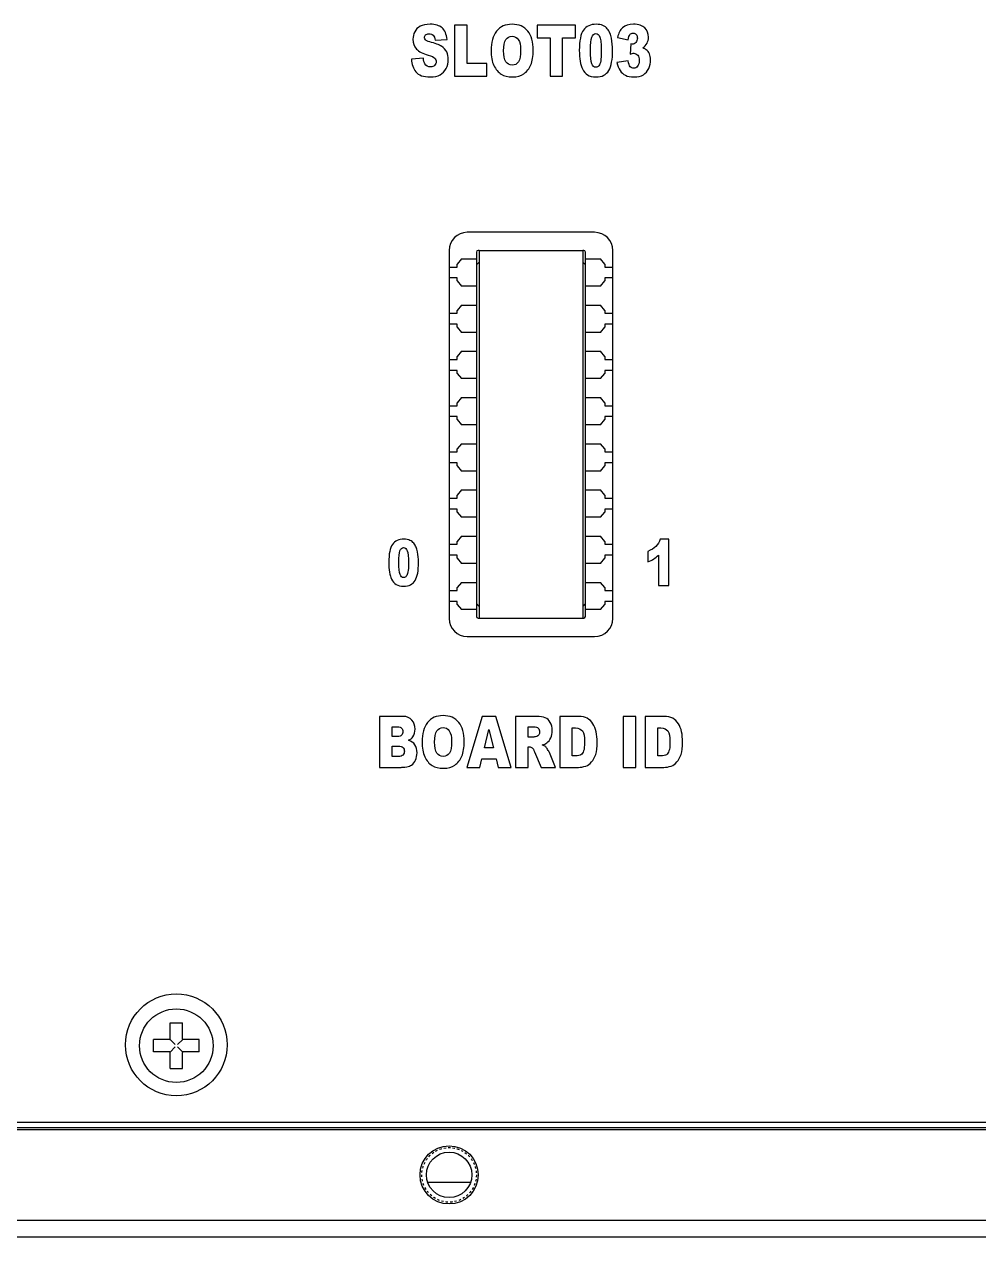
# Model space of a CAD drawing. Header units: inches. Extents: x 2 to 338, y 4 to 134.
# Drawn here: x 62.7 to 115.2, y 3.6 to 70.3 of the extents above; entities that cross this region are included whole.
import ezdxf

# ---------------------------------------------------------------- set-up
doc = ezdxf.new("R2010")
doc.units = ezdxf.units.IN
doc.header["$LTSCALE"] = 1.21
doc.header["$MEASUREMENT"] = 0
doc.linetypes.add('HIDDEN', pattern=[0.2, 0.1, -0.1])
for name, color, linetype in [('BSEJ72A_4_001_DXF_HIDDEN_LINE', 7, 'CONTINUOUS'), ('BSEJ72A_4_00DXF_CONTINUOUS_LINE', 7, 'CONTINUOUS'), ('GBT819_2-M2_DXF_CONTINUOUS_LINE', 7, 'CONTINUOUS'), ('NONE-67138_DXF_CONTINUOUS_LINE', 7, 'CONTINUOUS'), ('NONE-72470_DXF_CONTINUOUS_LINE', 7, 'CONTINUOUS'), ('NONE-88662_DXF_CONTINUOUS_LINE', 7, 'CONTINUOUS')]:
    doc.layers.add(name, color=color, linetype=linetype)

msp = doc.modelspace()

# ---------------------------------------------------------------- linework, layer by layer
at = {"layer": 'BSEJ72A_4_001_DXF_HIDDEN_LINE', "color": 8, "linetype": 'HIDDEN'}
msp.add_circle((86.054, 7.033), 1.5, dxfattribs=at)
at = {"layer": 'BSEJ72A_4_00DXF_CONTINUOUS_LINE', "color": 4, "linetype": 'Continuous'}
for p, q in [((86.358, 70.233), (86.358, 67.433)), ((87.051, 70.233), (86.358, 70.233)), ((87.051, 68.122), (87.051, 70.233)), ((90.895, 70.233), (90.895, 69.541)), ((92.999, 70.233), (90.895, 70.233)), ((92.999, 69.541), (92.999, 70.233)), ((85.284, 69.398), (85.937, 69.446)), ((90.895, 69.541), (91.601, 69.541)), ((91.601, 69.541), (91.601, 67.433)), ((92.293, 67.433), (92.293, 69.541)), ((92.293, 69.541), (92.999, 69.541)), ((95.314, 69.554), (95.902, 69.423)), ((96.037, 69.197), (96.004, 68.642)), ((96.118, 69.188), (96.037, 69.197)), ((84.636, 68.41), (83.978, 68.359)), ((88.131, 68.122), (87.051, 68.122)), ((88.131, 67.433), (88.131, 68.122)), ((95.902, 68.275), (95.28, 68.172)), ((86.358, 67.433), (88.131, 67.433)), ((91.601, 67.433), (92.293, 67.433)), ((98.127, 41.975), (97.667, 41.975)), ((98.127, 39.433), (98.127, 41.975)), ((96.981, 41.305), (96.981, 40.735)), ((97.565, 41.099), (97.565, 39.433)), ((97.565, 39.433), (98.127, 39.433)), ((82.218, 32.233), (82.218, 29.433)), ((83.513, 32.233), (82.218, 32.233)), ((87.874, 32.233), (87.032, 29.433)), ((88.629, 32.233), (87.874, 32.233)), ((89.471, 29.433), (88.629, 32.233)), ((89.7, 32.233), (89.7, 29.433)), ((90.854, 32.233), (89.7, 32.233)), ((92.134, 32.233), (92.134, 29.433)), ((93.162, 32.233), (92.134, 32.233)), ((95.63, 32.233), (95.63, 29.433)), ((96.324, 32.233), (95.63, 32.233)), ((96.324, 29.433), (96.324, 32.233)), ((96.83, 32.233), (96.83, 29.433)), ((97.858, 32.233), (96.83, 32.233)), ((82.916, 31.134), (82.916, 31.665)), ((82.916, 31.665), (83.221, 31.665)), ((87.998, 30.5), (88.242, 31.507)), ((88.242, 31.507), (88.49, 30.5)), ((90.395, 31.098), (90.395, 31.667)), ((90.395, 31.667), (90.699, 31.667)), ((92.826, 30.069), (92.826, 31.598)), ((92.826, 31.598), (92.999, 31.598)), ((97.522, 30.069), (97.522, 31.598)), ((97.522, 31.598), (97.694, 31.598)), ((83.217, 31.134), (82.916, 31.134)), ((90.687, 31.098), (90.395, 31.098)), ((82.916, 30.034), (82.916, 30.601)), ((82.916, 30.601), (83.267, 30.601)), ((83.269, 30.034), (82.916, 30.034)), ((88.49, 30.5), (87.998, 30.5)), ((90.395, 29.433), (90.395, 30.569)), ((90.395, 30.569), (90.456, 30.569)), ((90.751, 30.288), (91.121, 29.433)), ((91.903, 29.433), (91.567, 30.242)), ((92.996, 30.069), (92.826, 30.069)), ((97.691, 30.069), (97.522, 30.069)), ((82.218, 29.433), (83.412, 29.433)), ((87.032, 29.433), (87.738, 29.433)), ((87.738, 29.433), (87.847, 29.895)), ((87.847, 29.895), (88.634, 29.895)), ((88.634, 29.895), (88.745, 29.433)), ((88.745, 29.433), (89.471, 29.433)), ((89.7, 29.433), (90.395, 29.433)), ((91.121, 29.433), (91.903, 29.433)), ((92.134, 29.433), (93.162, 29.433)), ((95.63, 29.433), (96.324, 29.433)), ((96.83, 29.433), (97.858, 29.433))]:
    msp.add_line(p, q, dxfattribs=at)
at = {"layer": 'BSEJ72A_4_00DXF_CONTINUOUS_LINE', "color": 7, "linetype": 'Continuous'}
for p, q in [((94.054, 58.843), (87.054, 58.843)), ((86.054, 57.843), (86.054, 37.623)), ((95.054, 37.623), (95.054, 57.843)), ((87.054, 36.623), (94.054, 36.623)), ((4.054, 9.933), (333.054, 9.933)), ((4.054, 9.633), (333.054, 9.633)), ((4.254, 9.533), (332.854, 9.533)), ((84.873, 6.633), (87.235, 6.633)), ((332.854, 4.533), (4.254, 4.533)), ((4.054, 3.633), (333.054, 3.633))]:
    msp.add_line(p, q, dxfattribs=at)
for centre, radius in [((71.054, 14.183), 2.8), ((86.054, 7.033), 1.6), ((86.054, 7.033), 1.25)]:
    msp.add_circle(centre, radius, dxfattribs=at)
for centre, radius, start, end in [((87.054, 57.843), 1, 90, 180), ((94.054, 57.843), 1, 0, 90), ((87.054, 37.623), 1, 180, 270), ((94.054, 37.623), 1, 270, 0), ((85.047, 8.253), 1.62, 263.59892, 269.99784), ((87.061, 8.253), 1.62, 270.00216, 276.40108)]:
    msp.add_arc(centre, radius, start, end, dxfattribs=at)
at = {"layer": 'BSEJ72A_4_00DXF_CONTINUOUS_LINE', "color": 4, "linetype": 'Continuous'}
for points in [[(84.462, 70.17), (84.328, 70.097), (84.228, 69.996), (84.161, 69.868)], [(85.014, 70.28), (84.78, 70.28), (84.597, 70.242), (84.462, 70.17)], [(85.668, 70.08), (85.518, 70.213), (85.3, 70.28), (85.014, 70.28)], [(85.937, 69.446), (85.908, 69.736), (85.818, 69.946), (85.668, 70.08)], [(89.515, 70.28), (89.152, 70.28), (88.867, 70.152), (88.664, 69.898)], [(90.377, 69.904), (90.175, 70.154), (89.888, 70.28), (89.515, 70.28)], [(94.142, 70.28), (93.827, 70.28), (93.593, 70.173), (93.441, 69.961)], [(94.513, 70.209), (94.415, 70.255), (94.292, 70.28), (94.142, 70.28)], [(94.75, 70.028), (94.689, 70.103), (94.609, 70.164), (94.513, 70.209)], [(94.894, 69.793), (94.858, 69.875), (94.811, 69.954), (94.75, 70.028)], [(95.595, 70.092), (95.456, 69.967), (95.363, 69.788), (95.314, 69.554)], [(96.186, 70.28), (95.931, 70.28), (95.734, 70.217), (95.595, 70.092)], [(96.82, 70.075), (96.689, 70.212), (96.478, 70.28), (96.186, 70.28)], [(97.016, 69.562), (97.016, 69.768), (96.95, 69.938), (96.82, 70.075)], [(84.161, 69.868), (84.094, 69.74), (84.062, 69.604), (84.062, 69.461)], [(84.062, 69.461), (84.062, 69.241), (84.126, 69.062), (84.257, 68.919)], [(84.702, 69.539), (84.702, 69.6), (84.722, 69.652), (84.763, 69.694)], [(84.751, 69.417), (84.719, 69.453), (84.702, 69.493), (84.702, 69.539)], [(84.984, 69.314), (84.863, 69.346), (84.785, 69.381), (84.751, 69.417)], [(84.763, 69.694), (84.803, 69.736), (84.864, 69.759), (84.945, 69.759)], [(84.945, 69.759), (85.043, 69.759), (85.119, 69.73), (85.174, 69.673)], [(85.634, 69.067), (85.503, 69.151), (85.287, 69.234), (84.984, 69.314)], [(85.174, 69.673), (85.229, 69.616), (85.266, 69.524), (85.284, 69.398)], [(88.664, 69.898), (88.459, 69.642), (88.359, 69.287), (88.359, 68.831)], [(89.051, 68.827), (89.051, 69.111), (89.092, 69.316), (89.177, 69.44)], [(89.177, 69.44), (89.262, 69.562), (89.373, 69.625), (89.514, 69.625)], [(89.514, 69.625), (89.659, 69.625), (89.773, 69.564), (89.859, 69.442)], [(89.859, 69.442), (89.945, 69.32), (89.987, 69.129), (89.987, 68.865)], [(90.679, 68.854), (90.679, 69.304), (90.579, 69.654), (90.377, 69.904)], [(93.441, 69.961), (93.288, 69.747), (93.211, 69.375), (93.211, 68.844)], [(93.829, 68.842), (93.829, 69.194), (93.852, 69.436), (93.897, 69.566)], [(93.897, 69.566), (93.943, 69.696), (94.017, 69.763), (94.12, 69.763)], [(94.12, 69.763), (94.221, 69.763), (94.296, 69.698), (94.347, 69.57)], [(94.347, 69.57), (94.397, 69.442), (94.423, 69.192), (94.423, 68.821)], [(94.979, 69.507), (94.958, 69.616), (94.929, 69.711), (94.894, 69.793)], [(95.042, 68.854), (95.042, 69.079), (95.02, 69.297), (94.979, 69.507)], [(95.902, 69.423), (95.917, 69.56), (95.949, 69.658), (95.995, 69.713)], [(95.995, 69.713), (96.041, 69.768), (96.101, 69.797), (96.174, 69.797)], [(96.174, 69.797), (96.244, 69.797), (96.301, 69.77), (96.341, 69.72)], [(96.403, 69.516), (96.403, 69.427), (96.376, 69.35), (96.321, 69.285)], [(96.341, 69.72), (96.382, 69.669), (96.403, 69.6), (96.403, 69.516)], [(96.936, 69.234), (96.988, 69.331), (97.016, 69.44), (97.016, 69.562)], [(84.257, 68.919), (84.386, 68.779), (84.603, 68.664), (84.907, 68.58)], [(85.92, 68.758), (85.86, 68.88), (85.766, 68.983), (85.634, 69.067)], [(86.01, 68.344), (86.01, 68.496), (85.979, 68.634), (85.92, 68.758)], [(88.359, 68.831), (88.359, 68.502), (88.409, 68.231), (88.512, 68.013)], [(89.176, 68.217), (89.092, 68.34), (89.051, 68.544), (89.051, 68.827)], [(89.987, 68.865), (89.987, 68.552), (89.946, 68.334), (89.865, 68.214)], [(90.547, 68.048), (90.635, 68.258), (90.679, 68.525), (90.679, 68.854)], [(93.211, 68.844), (93.211, 68.626), (93.225, 68.43), (93.256, 68.25)], [(93.904, 68.111), (93.853, 68.24), (93.829, 68.485), (93.829, 68.842)], [(94.423, 68.821), (94.423, 68.567), (94.411, 68.38), (94.39, 68.261)], [(94.836, 67.738), (94.973, 67.973), (95.042, 68.345), (95.042, 68.854)], [(96.004, 68.642), (96.09, 68.672), (96.157, 68.687), (96.206, 68.687)], [(96.321, 69.285), (96.266, 69.22), (96.199, 69.188), (96.118, 69.188)], [(96.206, 68.687), (96.298, 68.687), (96.37, 68.651), (96.423, 68.58)], [(96.697, 68.976), (96.804, 69.048), (96.883, 69.134), (96.936, 69.234)], [(96.895, 68.882), (96.849, 68.917), (96.782, 68.949), (96.697, 68.976)], [(97.068, 68.655), (97.027, 68.748), (96.969, 68.825), (96.895, 68.882)], [(97.131, 68.321), (97.131, 68.451), (97.109, 68.561), (97.068, 68.655)], [(83.978, 68.359), (83.996, 68.076), (84.08, 67.843), (84.227, 67.66)], [(84.723, 68.104), (84.679, 68.174), (84.65, 68.277), (84.636, 68.41)], [(85.029, 67.935), (84.896, 67.935), (84.794, 67.99), (84.723, 68.104)], [(84.907, 68.58), (85.092, 68.529), (85.209, 68.475), (85.261, 68.418)], [(85.257, 68.021), (85.203, 67.964), (85.127, 67.935), (85.029, 67.935)], [(85.338, 68.223), (85.338, 68.147), (85.31, 68.078), (85.257, 68.021)], [(85.261, 68.418), (85.312, 68.361), (85.338, 68.296), (85.338, 68.223)], [(85.891, 67.847), (85.97, 67.998), (86.01, 68.164), (86.01, 68.344)], [(88.512, 68.013), (88.615, 67.795), (88.75, 67.635), (88.914, 67.535)], [(89.52, 68.032), (89.375, 68.032), (89.26, 68.093), (89.176, 68.217)], [(89.865, 68.214), (89.783, 68.091), (89.668, 68.032), (89.52, 68.032)], [(90.165, 67.559), (90.331, 67.675), (90.458, 67.837), (90.547, 68.048)], [(93.256, 68.25), (93.286, 68.07), (93.327, 67.931), (93.381, 67.827)], [(94.124, 67.916), (94.027, 67.916), (93.954, 67.981), (93.904, 68.111)], [(94.287, 67.998), (94.241, 67.942), (94.186, 67.916), (94.124, 67.916)], [(94.39, 68.261), (94.368, 68.141), (94.333, 68.053), (94.287, 67.998)], [(95.28, 68.172), (95.32, 67.996), (95.378, 67.851), (95.454, 67.736)], [(96.015, 67.948), (95.963, 68.009), (95.927, 68.118), (95.902, 68.275)], [(96.504, 68.279), (96.504, 68.151), (96.475, 68.049), (96.42, 67.973)], [(96.423, 68.58), (96.477, 68.508), (96.504, 68.409), (96.504, 68.279)], [(97.028, 67.851), (97.095, 68), (97.131, 68.156), (97.131, 68.321)], [(84.227, 67.66), (84.374, 67.476), (84.636, 67.385), (85.018, 67.385)], [(85.018, 67.385), (85.235, 67.385), (85.414, 67.425), (85.557, 67.502)], [(85.557, 67.502), (85.7, 67.58), (85.811, 67.694), (85.891, 67.847)], [(88.914, 67.535), (89.08, 67.434), (89.289, 67.385), (89.543, 67.385)], [(89.543, 67.385), (89.79, 67.385), (89.998, 67.442), (90.165, 67.559)], [(93.381, 67.827), (93.456, 67.683), (93.552, 67.572), (93.668, 67.497)], [(93.668, 67.497), (93.784, 67.423), (93.936, 67.385), (94.125, 67.385)], [(94.125, 67.385), (94.461, 67.385), (94.698, 67.501), (94.836, 67.738)], [(95.454, 67.736), (95.531, 67.622), (95.627, 67.534), (95.745, 67.475)], [(95.745, 67.475), (95.862, 67.415), (96.023, 67.385), (96.228, 67.385)], [(96.212, 67.858), (96.133, 67.858), (96.067, 67.887), (96.015, 67.948)], [(96.42, 67.973), (96.365, 67.897), (96.295, 67.858), (96.212, 67.858)], [(96.228, 67.385), (96.435, 67.385), (96.605, 67.427), (96.733, 67.506)], [(96.733, 67.506), (96.862, 67.585), (96.959, 67.702), (97.028, 67.851)], [(82.942, 41.69), (82.805, 41.499), (82.737, 41.167), (82.737, 40.693)], [(83.568, 41.975), (83.287, 41.975), (83.078, 41.88), (82.942, 41.69)], [(83.288, 40.691), (83.288, 41.005), (83.309, 41.221), (83.35, 41.337)], [(83.35, 41.337), (83.39, 41.453), (83.456, 41.513), (83.549, 41.513)], [(83.549, 41.513), (83.639, 41.513), (83.706, 41.455), (83.751, 41.341)], [(83.899, 41.912), (83.812, 41.953), (83.702, 41.975), (83.568, 41.975)], [(83.751, 41.341), (83.796, 41.227), (83.819, 41.003), (83.819, 40.672)], [(84.111, 41.75), (84.056, 41.817), (83.985, 41.871), (83.899, 41.912)], [(84.239, 41.54), (84.208, 41.614), (84.165, 41.684), (84.111, 41.75)], [(84.315, 41.285), (84.296, 41.382), (84.27, 41.467), (84.239, 41.54)], [(97.422, 41.579), (97.317, 41.472), (97.169, 41.38), (96.981, 41.305)], [(97.667, 41.975), (97.607, 41.818), (97.526, 41.685), (97.422, 41.579)], [(82.737, 40.693), (82.737, 40.498), (82.749, 40.323), (82.777, 40.162)], [(83.355, 40.038), (83.31, 40.154), (83.288, 40.372), (83.288, 40.691)], [(83.819, 40.672), (83.819, 40.445), (83.808, 40.278), (83.789, 40.173)], [(84.188, 39.705), (84.31, 39.915), (84.371, 40.248), (84.371, 40.701)], [(84.371, 40.701), (84.371, 40.903), (84.352, 41.097), (84.315, 41.285)], [(96.981, 40.735), (97.109, 40.783), (97.216, 40.834), (97.301, 40.888)], [(97.301, 40.888), (97.385, 40.942), (97.474, 41.012), (97.565, 41.099)], [(82.777, 40.162), (82.804, 40.002), (82.841, 39.878), (82.889, 39.785)], [(83.551, 39.864), (83.466, 39.864), (83.4, 39.922), (83.355, 40.038)], [(83.789, 40.173), (83.77, 40.065), (83.738, 39.987), (83.697, 39.937)], [(82.889, 39.785), (82.955, 39.656), (83.041, 39.557), (83.145, 39.491)], [(83.145, 39.491), (83.249, 39.424), (83.384, 39.39), (83.553, 39.39)], [(83.697, 39.937), (83.657, 39.888), (83.607, 39.864), (83.551, 39.864)], [(83.553, 39.39), (83.853, 39.39), (84.064, 39.494), (84.188, 39.705)], [(84.01, 32.032), (83.894, 32.166), (83.729, 32.233), (83.513, 32.233)], [(84.184, 31.535), (84.184, 31.732), (84.126, 31.898), (84.01, 32.032)], [(85.72, 32.28), (85.356, 32.28), (85.072, 32.152), (84.869, 31.898)], [(86.581, 31.904), (86.38, 32.154), (86.093, 32.28), (85.72, 32.28)], [(91.344, 32.164), (91.231, 32.21), (91.068, 32.233), (90.854, 32.233)], [(91.617, 31.907), (91.547, 32.032), (91.457, 32.118), (91.344, 32.164)], [(93.653, 32.129), (93.528, 32.198), (93.364, 32.233), (93.162, 32.233)], [(93.962, 31.833), (93.881, 31.961), (93.778, 32.061), (93.653, 32.129)], [(98.348, 32.129), (98.223, 32.198), (98.06, 32.233), (97.858, 32.233)], [(98.658, 31.833), (98.576, 31.961), (98.474, 32.061), (98.348, 32.129)], [(83.221, 31.665), (83.325, 31.665), (83.399, 31.642), (83.442, 31.597)], [(83.442, 31.597), (83.484, 31.551), (83.506, 31.486), (83.506, 31.406)], [(83.506, 31.406), (83.506, 31.318), (83.484, 31.249), (83.442, 31.203)], [(84.061, 31.109), (84.143, 31.228), (84.184, 31.369), (84.184, 31.535)], [(84.869, 31.898), (84.664, 31.642), (84.563, 31.287), (84.563, 30.831)], [(85.255, 30.827), (85.255, 31.111), (85.296, 31.316), (85.382, 31.44)], [(85.382, 31.44), (85.466, 31.562), (85.578, 31.625), (85.718, 31.625)], [(85.718, 31.625), (85.863, 31.625), (85.978, 31.564), (86.064, 31.442)], [(86.064, 31.442), (86.149, 31.32), (86.192, 31.129), (86.192, 30.865)], [(86.884, 30.854), (86.884, 31.304), (86.783, 31.654), (86.581, 31.904)], [(90.699, 31.667), (90.825, 31.667), (90.912, 31.642), (90.957, 31.594)], [(90.957, 31.594), (91.003, 31.545), (91.026, 31.476), (91.026, 31.386)], [(91.026, 31.386), (91.026, 31.325), (91.011, 31.27), (90.982, 31.224)], [(91.722, 31.455), (91.722, 31.633), (91.686, 31.784), (91.617, 31.907)], [(91.641, 31.052), (91.694, 31.165), (91.722, 31.299), (91.722, 31.455)], [(92.999, 31.598), (93.178, 31.598), (93.306, 31.543), (93.383, 31.433)], [(93.383, 31.433), (93.46, 31.323), (93.5, 31.121), (93.5, 30.825)], [(94.14, 31.384), (94.104, 31.554), (94.044, 31.703), (93.962, 31.833)], [(94.195, 30.842), (94.195, 31.033), (94.177, 31.213), (94.14, 31.384)], [(97.694, 31.598), (97.873, 31.598), (98.002, 31.543), (98.079, 31.433)], [(98.079, 31.433), (98.156, 31.323), (98.196, 31.121), (98.196, 30.825)], [(98.836, 31.384), (98.799, 31.554), (98.74, 31.703), (98.658, 31.833)], [(98.891, 30.842), (98.891, 31.033), (98.872, 31.213), (98.836, 31.384)], [(83.442, 31.203), (83.399, 31.157), (83.324, 31.134), (83.217, 31.134)], [(83.819, 30.922), (83.924, 30.968), (84.005, 31.029), (84.061, 31.109)], [(84.173, 30.672), (84.097, 30.791), (83.979, 30.873), (83.819, 30.922)], [(84.288, 30.229), (84.288, 30.407), (84.25, 30.554), (84.173, 30.672)], [(84.563, 30.831), (84.563, 30.502), (84.613, 30.231), (84.717, 30.013)], [(85.38, 30.217), (85.296, 30.34), (85.255, 30.544), (85.255, 30.827)], [(86.192, 30.865), (86.192, 30.552), (86.151, 30.334), (86.07, 30.214)], [(86.751, 30.048), (86.84, 30.258), (86.884, 30.525), (86.884, 30.854)], [(90.871, 31.135), (90.779, 31.109), (90.718, 31.098), (90.687, 31.098)], [(90.982, 31.224), (90.953, 31.176), (90.916, 31.148), (90.871, 31.135)], [(91.179, 30.668), (91.283, 30.697), (91.364, 30.733), (91.423, 30.778)], [(91.36, 30.564), (91.323, 30.598), (91.262, 30.632), (91.179, 30.668)], [(91.423, 30.778), (91.515, 30.848), (91.589, 30.939), (91.641, 31.052)], [(93.5, 30.825), (93.5, 30.6), (93.482, 30.437), (93.448, 30.338)], [(94.113, 30.145), (94.168, 30.309), (94.195, 30.542), (94.195, 30.842)], [(98.196, 30.825), (98.196, 30.6), (98.177, 30.437), (98.143, 30.338)], [(98.808, 30.145), (98.863, 30.309), (98.891, 30.542), (98.891, 30.842)], [(83.267, 30.601), (83.388, 30.601), (83.472, 30.575), (83.521, 30.525)], [(83.521, 30.112), (83.472, 30.059), (83.388, 30.034), (83.269, 30.034)], [(83.521, 30.525), (83.57, 30.475), (83.594, 30.409), (83.594, 30.326)], [(83.594, 30.326), (83.594, 30.237), (83.57, 30.166), (83.521, 30.112)], [(84.207, 29.838), (84.261, 29.952), (84.288, 30.084), (84.288, 30.229)], [(84.717, 30.013), (84.82, 29.795), (84.954, 29.635), (85.119, 29.535)], [(85.724, 30.032), (85.579, 30.032), (85.465, 30.093), (85.38, 30.217)], [(86.07, 30.214), (85.987, 30.091), (85.873, 30.032), (85.724, 30.032)], [(86.369, 29.559), (86.536, 29.675), (86.662, 29.837), (86.751, 30.048)], [(90.456, 30.569), (90.519, 30.569), (90.576, 30.546), (90.625, 30.503)], [(90.625, 30.503), (90.663, 30.47), (90.704, 30.399), (90.751, 30.288)], [(91.471, 30.416), (91.422, 30.493), (91.385, 30.54), (91.36, 30.564)], [(91.567, 30.242), (91.55, 30.284), (91.518, 30.342), (91.471, 30.416)], [(93.305, 30.128), (93.243, 30.088), (93.14, 30.069), (92.996, 30.069)], [(93.448, 30.338), (93.413, 30.239), (93.366, 30.168), (93.305, 30.128)], [(93.886, 29.731), (93.983, 29.841), (94.058, 29.981), (94.113, 30.145)], [(98, 30.128), (97.939, 30.088), (97.835, 30.069), (97.691, 30.069)], [(98.143, 30.338), (98.108, 30.239), (98.061, 30.168), (98, 30.128)], [(98.582, 29.731), (98.678, 29.841), (98.753, 29.981), (98.808, 30.145)], [(83.412, 29.433), (83.463, 29.433), (83.567, 29.444), (83.723, 29.47)], [(83.723, 29.47), (83.839, 29.49), (83.927, 29.52), (83.986, 29.562)], [(83.986, 29.562), (84.079, 29.629), (84.152, 29.721), (84.207, 29.838)], [(85.119, 29.535), (85.284, 29.434), (85.494, 29.385), (85.747, 29.385)], [(85.747, 29.385), (85.995, 29.385), (86.203, 29.442), (86.369, 29.559)], [(93.162, 29.433), (93.285, 29.433), (93.422, 29.457), (93.575, 29.508)], [(93.575, 29.508), (93.685, 29.545), (93.789, 29.62), (93.886, 29.731)], [(97.858, 29.433), (97.98, 29.433), (98.118, 29.457), (98.271, 29.508)], [(98.271, 29.508), (98.38, 29.545), (98.484, 29.62), (98.582, 29.731)]]:
    msp.add_open_spline(points, degree=3, dxfattribs=at)
at = {"layer": 'GBT819_2-M2_DXF_CONTINUOUS_LINE', "color": 7, "linetype": 'Continuous'}
for p, q in [((70.714, 14.498), (70.714, 15.383)), ((70.714, 15.383), (71.394, 15.383)), ((71.394, 14.498), (71.394, 15.383)), ((69.804, 13.793), (69.804, 14.473)), ((70.689, 14.473), (69.804, 14.473)), ((70.707, 14.48), (70.988, 14.199)), ((70.707, 13.785), (70.988, 14.066)), ((71.402, 14.48), (71.121, 14.199)), ((71.402, 13.785), (71.121, 14.066)), ((72.304, 14.473), (71.419, 14.473)), ((72.304, 13.793), (72.304, 14.473)), ((70.689, 13.793), (69.804, 13.793)), ((70.714, 12.883), (70.714, 13.768)), ((71.394, 12.883), (71.394, 13.768)), ((72.304, 13.793), (71.419, 13.793)), ((70.714, 12.883), (71.394, 12.883))]:
    msp.add_line(p, q, dxfattribs=at)
msp.add_circle((71.054, 14.133), 2.023, dxfattribs=at)
for centre, start, end in [((70.689, 14.498), 270, 0), ((71.419, 14.498), 180, 270), ((70.689, 13.768), 0, 90), ((71.419, 13.768), 90, 180)]:
    msp.add_arc(centre, 0.025, start, end, dxfattribs=at)
at = {"layer": 'NONE-67138_DXF_CONTINUOUS_LINE', "color": 7, "linetype": 'Continuous'}
for p, q in [((86.735, 57.383), (86.498, 57.095)), ((86.735, 57.383), (87.554, 57.383)), ((93.554, 57.383), (94.374, 57.383)), ((94.611, 57.095), (94.374, 57.383)), ((86.054, 56.933), (86.498, 56.933)), ((86.498, 56.933), (86.498, 57.095)), ((94.611, 57.095), (94.611, 56.933)), ((94.611, 56.933), (95.054, 56.933)), ((86.498, 56.333), (86.054, 56.333)), ((86.498, 56.17), (86.498, 56.333)), ((86.498, 56.17), (86.735, 55.883)), ((94.374, 55.883), (94.611, 56.17)), ((94.611, 56.333), (94.611, 56.17)), ((95.054, 56.333), (94.611, 56.333)), ((87.554, 55.883), (86.735, 55.883)), ((94.374, 55.883), (93.554, 55.883)), ((86.735, 54.843), (86.498, 54.555)), ((86.735, 54.843), (87.554, 54.843)), ((93.554, 54.843), (94.374, 54.843)), ((94.611, 54.555), (94.374, 54.843)), ((86.054, 54.393), (86.498, 54.393)), ((86.498, 54.393), (86.498, 54.555)), ((94.611, 54.555), (94.611, 54.393)), ((94.611, 54.393), (95.054, 54.393)), ((86.498, 53.793), (86.054, 53.793)), ((86.498, 53.63), (86.498, 53.793)), ((86.498, 53.63), (86.735, 53.343)), ((87.554, 53.343), (86.735, 53.343)), ((94.374, 53.343), (93.554, 53.343)), ((94.374, 53.343), (94.611, 53.63)), ((94.611, 53.793), (94.611, 53.63)), ((95.054, 53.793), (94.611, 53.793)), ((86.735, 52.303), (86.498, 52.015)), ((86.498, 51.853), (86.498, 52.015)), ((86.735, 52.303), (87.554, 52.303)), ((93.554, 52.303), (94.374, 52.303)), ((94.611, 52.015), (94.374, 52.303)), ((94.611, 52.015), (94.611, 51.853)), ((86.054, 51.853), (86.498, 51.853)), ((94.611, 51.853), (95.054, 51.853)), ((86.498, 51.253), (86.054, 51.253)), ((86.498, 51.09), (86.498, 51.253)), ((86.498, 51.09), (86.735, 50.803)), ((87.554, 50.803), (86.735, 50.803)), ((94.374, 50.803), (93.554, 50.803)), ((94.374, 50.803), (94.611, 51.09)), ((94.611, 51.253), (94.611, 51.09)), ((95.054, 51.253), (94.611, 51.253)), ((86.735, 49.763), (86.498, 49.475)), ((86.498, 49.313), (86.498, 49.475)), ((86.735, 49.763), (87.554, 49.763)), ((93.554, 49.763), (94.374, 49.763)), ((94.611, 49.475), (94.374, 49.763)), ((94.611, 49.475), (94.611, 49.313)), ((86.054, 49.313), (86.498, 49.313)), ((86.498, 48.713), (86.054, 48.713)), ((86.498, 48.55), (86.498, 48.713)), ((94.611, 49.313), (95.054, 49.313)), ((94.611, 48.713), (94.611, 48.55)), ((95.054, 48.713), (94.611, 48.713)), ((86.498, 48.55), (86.735, 48.263)), ((87.554, 48.263), (86.735, 48.263)), ((94.374, 48.263), (93.554, 48.263)), ((94.374, 48.263), (94.611, 48.55)), ((86.054, 46.773), (86.498, 46.773)), ((86.735, 47.223), (86.498, 46.935)), ((86.498, 46.773), (86.498, 46.935)), ((86.735, 47.223), (87.554, 47.223)), ((93.554, 47.223), (94.374, 47.223)), ((94.611, 46.935), (94.374, 47.223)), ((94.611, 46.935), (94.611, 46.773)), ((94.611, 46.773), (95.054, 46.773)), ((86.498, 46.173), (86.054, 46.173)), ((86.498, 46.01), (86.498, 46.173)), ((86.498, 46.01), (86.735, 45.723)), ((94.374, 45.723), (94.611, 46.01)), ((94.611, 46.173), (94.611, 46.01)), ((95.054, 46.173), (94.611, 46.173)), ((87.554, 45.723), (86.735, 45.723)), ((94.374, 45.723), (93.554, 45.723)), ((86.735, 44.683), (86.498, 44.395)), ((86.735, 44.683), (87.554, 44.683)), ((93.554, 44.683), (94.374, 44.683)), ((94.611, 44.395), (94.374, 44.683)), ((86.054, 44.233), (86.498, 44.233)), ((86.498, 44.233), (86.498, 44.395)), ((94.611, 44.395), (94.611, 44.233)), ((94.611, 44.233), (95.054, 44.233)), ((86.498, 43.633), (86.054, 43.633)), ((86.498, 43.47), (86.498, 43.633)), ((86.498, 43.47), (86.735, 43.183)), ((94.374, 43.183), (94.611, 43.47)), ((94.611, 43.633), (94.611, 43.47)), ((95.054, 43.633), (94.611, 43.633)), ((87.554, 43.183), (86.735, 43.183)), ((94.374, 43.183), (93.554, 43.183)), ((86.735, 42.143), (86.498, 41.855)), ((86.735, 42.143), (87.554, 42.143)), ((93.554, 42.143), (94.374, 42.143)), ((94.611, 41.855), (94.374, 42.143)), ((86.054, 41.693), (86.498, 41.693)), ((86.498, 41.693), (86.498, 41.855)), ((94.611, 41.855), (94.611, 41.693)), ((94.611, 41.693), (95.054, 41.693)), ((86.498, 41.093), (86.054, 41.093)), ((86.498, 40.93), (86.498, 41.093)), ((86.498, 40.93), (86.735, 40.643)), ((94.374, 40.643), (94.611, 40.93)), ((94.611, 41.093), (94.611, 40.93)), ((95.054, 41.093), (94.611, 41.093)), ((87.554, 40.643), (86.735, 40.643)), ((94.374, 40.643), (93.554, 40.643)), ((86.735, 39.603), (86.498, 39.315)), ((86.735, 39.603), (87.554, 39.603)), ((93.554, 39.603), (94.374, 39.603)), ((94.611, 39.315), (94.374, 39.603)), ((86.054, 39.153), (86.498, 39.153)), ((86.498, 39.153), (86.498, 39.315)), ((94.611, 39.315), (94.611, 39.153)), ((94.611, 39.153), (95.054, 39.153)), ((86.498, 38.553), (86.054, 38.553)), ((86.498, 38.39), (86.498, 38.553)), ((86.498, 38.39), (86.735, 38.103)), ((87.554, 38.103), (86.735, 38.103)), ((94.374, 38.103), (93.554, 38.103)), ((94.374, 38.103), (94.611, 38.39)), ((94.611, 38.553), (94.611, 38.39)), ((95.054, 38.553), (94.611, 38.553))]:
    msp.add_line(p, q, dxfattribs=at)
at = {"layer": 'NONE-72470_DXF_CONTINUOUS_LINE', "color": 7, "linetype": 'Continuous'}
for p, q in [((87.704, 57.853), (87.704, 37.633)), ((87.704, 57.853), (93.404, 57.853)), ((93.404, 57.853), (93.404, 37.633)), ((87.704, 37.633), (93.404, 37.633))]:
    msp.add_line(p, q, dxfattribs=at)
at = {"layer": 'NONE-88662_DXF_CONTINUOUS_LINE', "color": 7, "linetype": 'Continuous'}
for p, q in [((87.554, 57.753), (87.554, 37.733)), ((87.704, 57.853), (87.654, 57.853)), ((93.454, 57.853), (93.404, 57.853)), ((93.554, 37.733), (93.554, 57.753)), ((87.554, 57.053), (87.704, 57.203)), ((93.554, 57.053), (93.404, 57.203)), ((87.704, 38.283), (87.554, 38.433)), ((93.404, 38.283), (93.554, 38.433)), ((87.654, 37.633), (87.704, 37.633)), ((93.404, 37.633), (93.454, 37.633))]:
    msp.add_line(p, q, dxfattribs=at)
for centre, start, end in [((87.654, 57.753), 90, 180), ((93.454, 57.753), 0, 90), ((87.654, 37.733), 180, 270), ((93.454, 37.733), 270, 0)]:
    msp.add_arc(centre, 0.1, start, end, dxfattribs=at)

doc.saveas('drawing.dxf')
